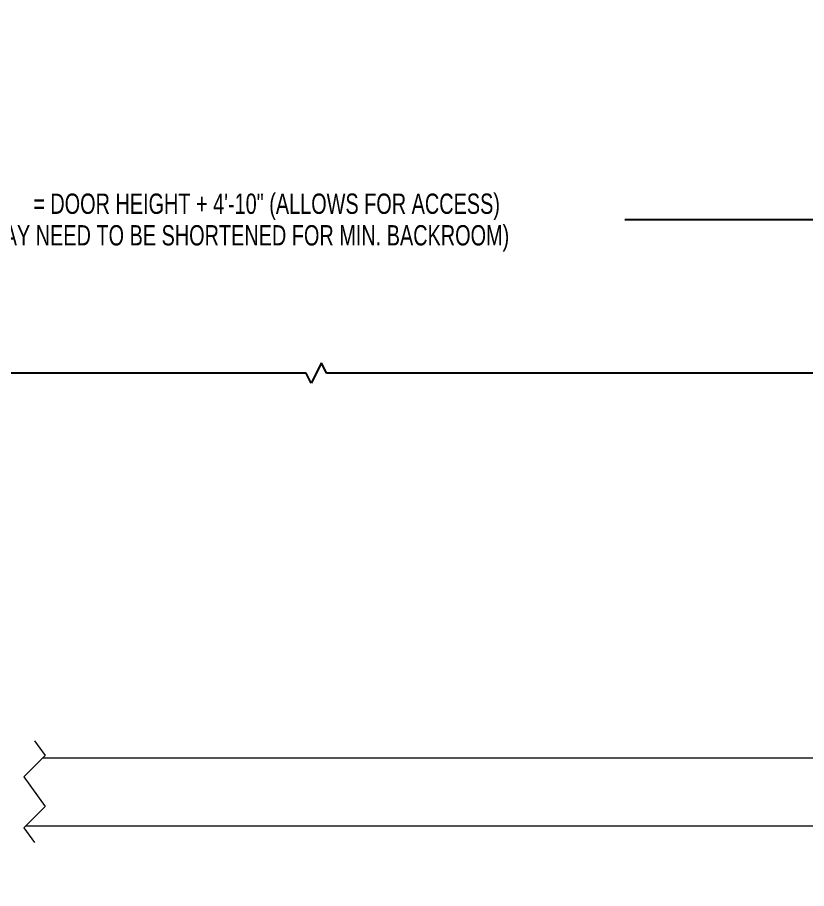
# Model space of a CAD drawing. Header units: inches. Extents: x 0.8 to 33.3, y 1.3 to 20.5.
# Drawn here: x 17.27 to 23.1, y 14.04 to 20.47 of the extents above; entities that cross this region are included whole.
import ezdxf
from ezdxf.lldxf.tags import DXFTag

# ---------------------------------------------------------------- set-up
doc = ezdxf.new("R2010")
doc.units = ezdxf.units.IN
doc.header["$MEASUREMENT"] = 0
doc.layers.add('DIM', color=1, linetype='Continuous')
doc.styles.add('SLDTEXTSTYLE0', font='ARIAL.TTF', dxfattribs={"width": 0.7})
tags = doc.linetypes.add('HIDDEN', pattern=[0.075, 0.05, -0.025]).pattern_tags.tags
tags[6:7] = [DXFTag(74, 4), DXFTag(75, 0), DXFTag(340, '0'), DXFTag(46, 1.0), DXFTag(50, 0.0), DXFTag(44, 0.0), DXFTag(45, 0.0)]
tags[4:5] = [DXFTag(74, 4), DXFTag(75, 0), DXFTag(340, '0'), DXFTag(46, 1.0), DXFTag(50, 0.0), DXFTag(44, 0.0), DXFTag(45, 0.0)]
doc.dimstyles.new('SLDDIMSTYLE0', dxfattribs={"dimtxt": 0.15, "dimasz": 0.15, "dimexe": 0, "dimexo": 0.0625, "dimgap": 0.0375, "dimtad": 0, "dimtih": 1, "dimtoh": 1, "dimdec": 3, "dimlfac": 4, "dimrnd": 1e-09, "dimzin": 12, "dimdsep": 46, "dimtxsty": 'SLDTEXTSTYLE0', "dimsah": 1, "dimcen": 0.09, "dimadec": 0, "dimazin": 0, "dimtfac": 1, "dimtdec": 3, "dimtofl": 0, "dimtmove": 0, "dimatfit": 3, "dimfxl": 0, "dimtolj": 1, "dimtzin": 12, "dimarcsym": 0})

# ---------------------------------------------------------------- blocks, each defined once
blk = doc.blocks.new('*D13')
at = {"layer": 'DIM'}
for p, q in [((19.5145, 17.9177), (19.4395, 17.7677)), ((19.552, 17.8427), (19.5145, 17.9177)), ((24.3488, 15.2036), (24.3488, 17.9027)), ((4.8616, 17.8427), (13.7473, 17.8427)), ((19.402, 17.8427), (15.4631, 17.8427)), ((19.4395, 17.7677), (19.402, 17.8427)), ((24.3488, 17.8427), (19.552, 17.8427))]:
    blk.add_line(p, q, dxfattribs=at)
for points in [[(4.8616, 17.8427), (5.0116, 17.8227), (5.0116, 17.8627)], [(24.3488, 17.8427), (24.1988, 17.8627), (24.1988, 17.8227)]]:
    blk.add_solid(points, dxfattribs=at)
at = {"layer": 'DIM', "char_height": 0.15, "attachment_point": 1, "style": 'SLDTEXTSTYLE0'}
for s, insert in [('8\' DOOR = 122"', (13.9978, 18.7359)), ('10\' DOOR = 146 1/2"', (13.8255, 18.5027)), ('12\' DOOR = 170 1/2"', (13.8255, 18.2694)), ('14\' DOOR = 194 1/2"', (13.8255, 18.0361)), ('16\' DOOR = 218 1/2"', (13.8255, 17.8028)), ('18\' DOOR = 242 1/2"', (13.8255, 17.5695)), ('20\' DOOR = 266 1/2"', (13.8255, 17.3362)), ('24\' DOOR = 314 1/2"', (13.8255, 17.1029))]:
    blk.add_mtext(s, dxfattribs=dict(at, insert=insert))
blk = doc.blocks.new('*D14')
at = {"layer": 'DIM'}
for p, q in [((25.5614, 19.0503), (25.4864, 18.9003)), ((25.5989, 18.9753), (25.5614, 19.0503)), ((32.4113, 14.0955), (32.4113, 19.0353)), ((4.8616, 18.9753), (15.5185, 18.9753)), ((25.4489, 18.9753), (21.7544, 18.9753)), ((25.4864, 18.9003), (25.4489, 18.9753)), ((32.4113, 18.9753), (25.5989, 18.9753))]:
    blk.add_line(p, q, dxfattribs=at)
for points in [[(4.8616, 18.9753), (5.0116, 18.9553), (5.0116, 18.9953)], [(32.4113, 18.9753), (32.2613, 18.9953), (32.2613, 18.9553)]]:
    blk.add_solid(points, dxfattribs=at)
at = {"layer": 'DIM', "char_height": 0.15, "attachment_point": 1, "style": 'SLDTEXTSTYLE0'}
for s, insert in [(' = DOOR HEIGHT + 4\'-10" (ALLOWS FOR ACCESS)', (17.3463, 19.1687)), ('MIN. BACK ROOM', (15.9098, 19.1687)), ('(OPERATOR TRACK MAY NEED TO BE SHORTENED FOR MIN. BACKROOM)', (15.5966, 18.9354))]:
    blk.add_mtext(s, dxfattribs=dict(at, insert=insert))

msp = doc.modelspace()

# ---------------------------------------------------------------- linework, layer by layer
at = {"color": 7, "linetype": 'HIDDEN', "lineweight": 0}
for p, q in [((17.395484, 15.125985), (17.474224, 15.017225)), ((17.474224, 15.017225), (17.316743, 14.859745)), ((17.316743, 14.859745), (17.474224, 14.642225)), ((17.474224, 14.642225), (17.316743, 14.484745)), ((17.316743, 14.484745), (17.395484, 14.375985))]:
    msp.add_line(p, q, dxfattribs=at)
at = {"color": 7, "linetype": 'Continuous', "lineweight": 15}
for p, q in [((17.457984, 14.999878), (24.34882, 14.999878)), ((17.332984, 14.499878), (24.34882, 14.499878))]:
    msp.add_line(p, q, dxfattribs=at)

# ---------------------------------------------------------------- dimensions: what is measured, and where the dimension line sits
at = {"layer": 'DIM'}
for base, p1, text, picture, middle in [((4.861604, 17.84272), (24.34882, 15.143628), '8\' DOOR = 122"\\P10\' DOOR = 146 1/2"\\P12\' DOOR = 170 1/2"\\P14\' DOOR = 194 1/2"\\P16\' DOOR = 218 1/2"\\P18\' DOOR = 242 1/2"\\P20\' DOOR = 266 1/2"\\P24\' DOOR = 314 1/2"', '*D13', (14.605212, 17.84272)), ((4.861604, 18.975308), (32.41132, 14.035478), 'MIN. BACK ROOM = DOOR HEIGHT + 4\'-10" (ALLOWS FOR ACCESS)\\P(OPERATOR TRACK MAY NEED TO BE SHORTENED FOR MIN. BACKROOM)', '*D14', (18.636462, 18.975308))]:
    dim = msp.add_linear_dim(base=base, p1=p1, p2=(4.861604, 20.469534), text=text, dimstyle='SLDDIMSTYLE0', dxfattribs=at)
    dim.commit()
    dim.dimension.update_dxf_attribs({"geometry": picture, "text_midpoint": middle})

doc.saveas('drawing.dxf')
